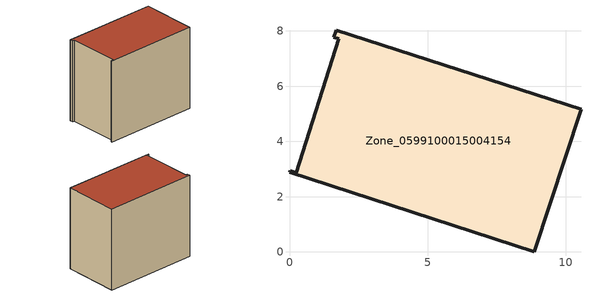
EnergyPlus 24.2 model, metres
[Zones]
Zone_0599100015004154
 floor ground (C_G): 10.56,5.16 8.86,0 0,2.88 0.02,2.93 0.24,2.87 1.77,7.71 1.61,7.77 1.69,8.03 z0.89
 wall outside (C_F): 1.69,8.03 1.61,7.77 1.77,7.71 0.24,2.87 0.02,2.93 0,2.88 8.86,0 10.56,5.16 1.69,8.03 z0.89:8.98
 roof outside (C_R): 1.77,7.71 0.24,2.87 0.02,2.93 0,2.88 8.86,0 10.56,5.16 1.69,8.03 1.61,7.77 z8.98
[BUILDING]
Pand.0599100015004154: North Axis=0; Terrain=City; Loads Convergence Tolerance Value=0.04; Temperature Convergence Tolerance Value=0.4; Solar Distribution=FullExterior; Maximum Number of Warmup Days=25; Minimum Number of Warmup Days=1
[Site:Location]
Rotterdam.The.Hague.AP_ZH_NLD Design_Conditions: Latitude=51.96; Longitude=4.45; Time Zone=1; Elevation=-4.5
[SITE:GROUNDTEMPERATURE:BUILDINGSURFACE]
18, 18, 18, 18, 18, 18, 18, 18, 18, 18, 18, 18
[MATERIAL] Thermal Absorptance=0.9; Solar Absorptance=0.7; Visible Absorptance=0.7
Name | Roughness | Thickness | Conductivity | Density | Specific Heat
G.TI.1975-1991 | MediumSmooth | 0.15 | 0.288461 | 540 | 1210
F.TI.1975-1991 | Rough | 0.3 | 0.230769 | 1920 | 840
R.TI.1975-1991 | MediumRough | 0.2 | 0.153846 | 1500 | 1000
[CONSTRUCTION]
C_G: G.TI.1975-1991
C_F: F.TI.1975-1991
C_R: R.TI.1975-1991
[ZONE]
Zone_0599100015004154: Type=1; Multiplier=1; Ceiling Height=Autocalculate; Volume=Autocalculate; Floor Area=autocalculate; Part of Total Floor Area=Yes
[ZONEINFILTRATION:DESIGNFLOWRATE]
Infil_Zone_0599100015004154: Zone or ZoneList or Space or SpaceList=Zone_0599100015004154; Schedule=AlwaysOn; Design Flow Rate Calculation Method=Flow/Area; Flow Rate per Floor Area=0.003; Constant Term Coefficient=1; Temperature Term Coefficient=0; Velocity Term Coefficient=0; Velocity Squared Term Coefficient=0
[HVACTEMPLATE:ZONE:IDEALLOADSAIRSYSTEM]
Zone_0599100015004154: Maximum Heating Supply Air Temperature=50; Minimum Cooling Supply Air Temperature=13; Maximum Heating Supply Air Humidity Ratio=0.0156; Minimum Cooling Supply Air Humidity Ratio=0.0077; Heating Limit=NoLimit; Cooling Limit=NoLimit; Dehumidification Control Type=ConstantSensibleHeatRatio; Cooling Sensible Heat Ratio=0.7; Dehumidification Setpoint=60; Humidification Control Type=None; Humidification Setpoint=30; Outdoor Air Method=None; Outdoor Air Flow Rate per Person=0.00944; Outdoor Air Flow Rate per Zone Floor Area=0; Outdoor Air Flow Rate per Zone=0; Demand Controlled Ventilation Type=None; Outdoor Air Economizer Type=NoEconomizer; Heat Recovery Type=None; Sensible Heat Recovery Effectiveness=0.7; Latent Heat Recovery Effectiveness=0.65
[ZONECONTROL:THERMOSTAT]
ThermostatControl_Zone_0599100015004154: Zone or ZoneList=Zone_0599100015004154; Control Type Schedule=DualSetpointControlType; Control 1=Thermostat_Zone_0599100015004154; Temperature Difference Between Cutout And Setpoint=0
[THERMOSTATSETPOINT:DUALSETPOINT]
Thermostat_Zone_0599100015004154: Heating Setpoint Temperature Schedule=HeatingSetpoint_Zone_0599100015004154; Cooling Setpoint Temperature Schedule=CoolingSetpoint_Zone_0599100015004154
[SCHEDULE:COMPACT]
HeatingSetpoint_Zone_0599100015004154: Through: 12/31, For: AllDays, Until: 24:00, 21
CoolingSetpoint_Zone_0599100015004154: Through: 12/31, For: AllDays, Until: 24:00, 24
DualSetpointControlType: Through: 12/31, For: AllDays, Until: 24:00, 4
AlwaysOn: Through: 12/31, For: AllDays, Until: 24:00, 1
